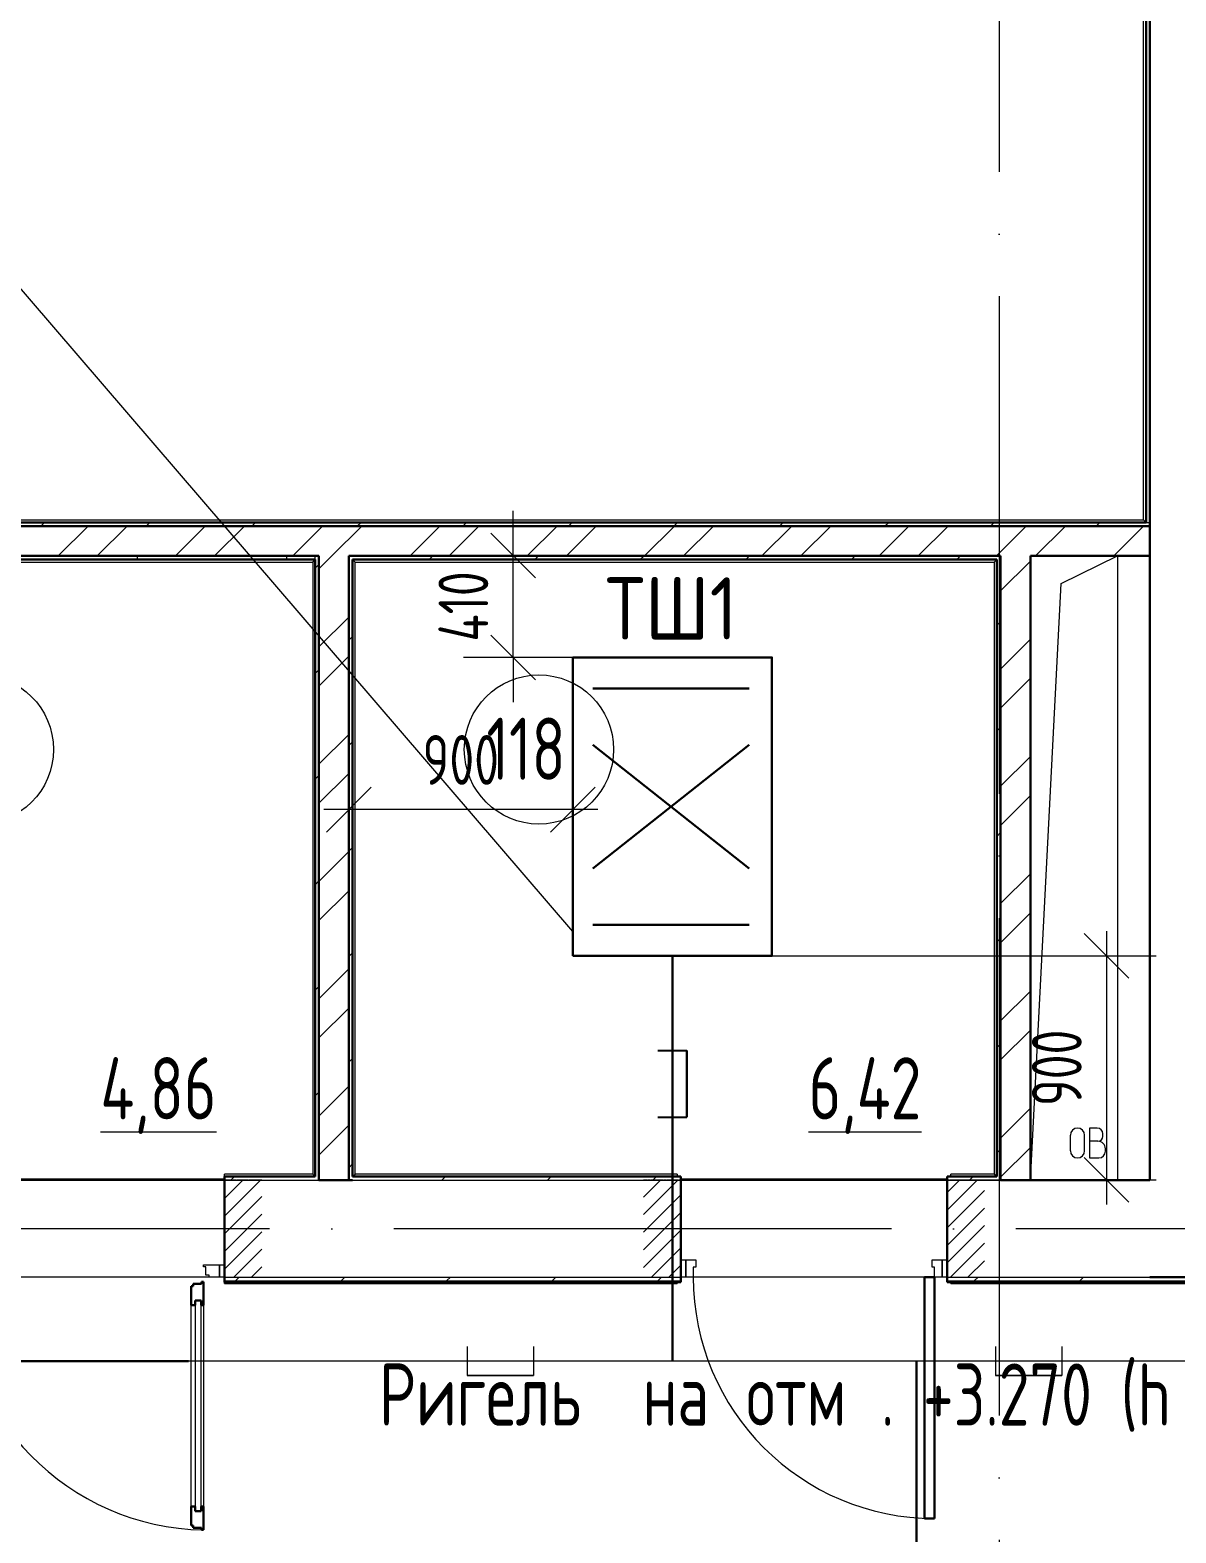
# Model space of a CAD drawing. Header units: millimetres. Extents: x -495897 to 1376592, y -28539 to 470976.
# Drawn here: x -27309 to -22702, y 347632 to 353674 of the extents above; entities that cross this region are included whole.
import ezdxf

# ---------------------------------------------------------------- set-up
doc = ezdxf.new("R2010")
doc.units = ezdxf.units.MM
doc.linetypes.add('ADSK_Линия сетки', pattern=[25, 20, -2.5, 0, -2.5])
doc.linetypes.add('ADSK_Штриховая_ш2 п1_5', pattern=[4.5, 3, -1.5])
doc.layers.add('0_ANNOT_Dimensions', color=7, linetype='Continuous')
doc.layers.add('PDF _СОТ', color=7, linetype='Continuous', true_color=0xb82d00)
for name, color, linetype, lineweight in [('RC-Линии_связи-Адресные', 5, 'Continuous', 30), ('Аннотация', 7, 'Continuous', 18), ('Двери', 252, 'Continuous', 9), ('Марки помещений', 252, 'Continuous', 20), ('Маркировка Не АУ', 7, 'Continuous', 25), ('Ограждение', 252, 'Continuous', 9), ('Оси', 252, 'Continuous', 9), ('Перекрытие', 252, 'Continuous', 18), ('СКУД', 1, 'Continuous', 30), ('Стены внутренние', 7, 'Continuous', 18), ('Стены наружные', 7, 'Continuous', 18), ('Стены штриховка', 7, 'Continuous', 9)]:
    doc.layers.add(name, color=color, linetype=linetype, lineweight=lineweight)
doc.layers.add('Двери открывание', color=7, linetype='Continuous', lineweight=9, true_color=0xc0c0c0)
doc.styles.add('dim', font='romans.shx', dxfattribs={"width": 0.7})
doc.styles.add('GOST Common_3', font='', dxfattribs={"height": 3.5})
doc.styles.add('ISOCPEUR', font='isocpeur.ttf', dxfattribs={"width": 0.9, "height": 350})
doc.styles.get('GOST Common_3').set_extended_font_data('GOST 2.304 type A')
doc.dimstyles.new('СПДС', dxfattribs={"dimscale": 100, "dimtxt": 2, "dimasz": 1.8, "dimexe": 2, "dimexo": 0, "dimgap": 1, "dimtad": 1, "dimdec": 0, "dimrnd": 1, "dimtxsty": 'dim', "dimblk": 'OBLIQUE', "dimcen": 2.5, "dimdle": 1, "dimclrt": 7, "dimaunit": 1, "dimadec": 0, "dimazin": 0, "dimtfac": 1, "dimtdec": 0, "dimtix": 1, "dimtmove": 2, "dimatfit": 3, "dimldrblk": 'OPEN', "dimfxl": 1, "dimlwd": 13, "dimlwe": 13, "dimarcsym": 0})
pattern_1 = [(0, (-32119.8, 96), (0, 600), []), (90, (-32119.8, 96), (-600, 4e-14), [])]

# ---------------------------------------------------------------- blocks, each defined once
blk = doc.blocks.new('_Oblique')
at = {"color": 0, "linetype": 'ByBlock', "lineweight": -2}
blk.add_line((-0.5, -0.5), (0.5, 0.5), dxfattribs=at)
blk = doc.blocks.new('*D997')
at = {"layer": '0_ANNOT_Dimensions', "color": 0, "lineweight": 13, "transparency": 16777216}
for p, q in [((-26027.3, 350540), (-26027.3, 350740)), ((-25126.7, 350540), (-25126.7, 350740)), ((-25026.7, 350540), (-26127.3, 350540))]:
    blk.add_line(p, q, dxfattribs=at)
at = {"layer": 'Defpoints', "color": 0, "transparency": 16777216}
for p in [(-26027.3, 350540), (-26027.3, 350540), (-25126.7, 350540)]:
    blk.add_point(p, dxfattribs=at)
at = {"layer": '0_ANNOT_Dimensions', "color": 0, "lineweight": 13, "transparency": 16777216, "xscale": 180, "yscale": 180, "zscale": 180, "rotation": 180}
blk.add_blockref('_Oblique', (-26027.3, 350540), dxfattribs=at)
at = {"layer": '0_ANNOT_Dimensions', "color": 0, "lineweight": 13, "transparency": 16777216, "xscale": 180, "yscale": 180, "zscale": 180}
blk.add_blockref('_Oblique', (-25126.7, 350540), dxfattribs=at)
at = {"layer": '0_ANNOT_Dimensions', "color": 7, "transparency": 16777216, "insert": (-25577, 350740), "char_height": 200, "attachment_point": 5, "style": 'dim'}
blk.add_mtext('900', dxfattribs=at)
blk = doc.blocks.new('_Open')
at = {"color": 0, "linetype": 'ByBlock', "lineweight": -2}
for p, q in [((-1, 0.167), (0, 0)), ((-1, -0.167), (0, 0)), ((0, 0), (-1, 0))]:
    blk.add_line(p, q, dxfattribs=at)
blk = doc.blocks.new('*D998')
at = {"layer": '0_ANNOT_Dimensions', "color": 0, "lineweight": 13, "transparency": 16777216}
for p, q in [((-22981.1, 350052), (-22981.1, 348952)), ((-24326.7, 349952), (-22781.1, 349952)), ((-23607.4, 349052), (-22781.1, 349052))]:
    blk.add_line(p, q, dxfattribs=at)
at = {"layer": 'Defpoints', "color": 0, "transparency": 16777216}
for p in [(-24326.7, 349952), (-23607.4, 349052), (-22981.1, 349052)]:
    blk.add_point(p, dxfattribs=at)
at = {"layer": '0_ANNOT_Dimensions', "color": 0, "lineweight": 13, "transparency": 16777216, "xscale": 180, "yscale": 180, "zscale": 180}
for p, rotation in [((-22981.1, 349952), 90), ((-22981.1, 349052), 270)]:
    blk.add_blockref('_Oblique', p, dxfattribs=dict(at, rotation=rotation))
at = {"layer": '0_ANNOT_Dimensions', "color": 7, "transparency": 16777216, "insert": (-23181.1, 349502), "char_height": 200, "attachment_point": 5, "rotation": 90, "style": 'dim'}
blk.add_mtext('900', dxfattribs=at)
blk = doc.blocks.new('*D999')
at = {"layer": '0_ANNOT_Dimensions', "color": 0, "lineweight": 13, "transparency": 16777216}
for p, q in [((-25366.7, 351562), (-25366.7, 351742)), ((-24891.1, 351562), (-25566.7, 351562)), ((-25366.7, 351152), (-25366.7, 351562)), ((-25126.7, 351152), (-25566.7, 351152)), ((-25366.7, 351152), (-25366.7, 350972))]:
    blk.add_line(p, q, dxfattribs=at)
at = {"layer": 'Defpoints', "color": 0, "transparency": 16777216}
for p in [(-25366.7, 351562), (-24891.1, 351562), (-25126.7, 351152)]:
    blk.add_point(p, dxfattribs=at)
at = {"layer": '0_ANNOT_Dimensions', "color": 0, "lineweight": 13, "transparency": 16777216, "xscale": 180, "yscale": 180, "zscale": 180}
for p, rotation in [((-25366.7, 351562), 270), ((-25366.7, 351152), 90)]:
    blk.add_blockref('_Oblique', p, dxfattribs=dict(at, rotation=rotation))
at = {"layer": '0_ANNOT_Dimensions', "color": 7, "transparency": 16777216, "insert": (-25566.7, 351357), "char_height": 200, "attachment_point": 5, "rotation": 90, "style": 'dim'}
blk.add_mtext('410', dxfattribs=at)
blk = doc.blocks.new('1 этаж')
at = {"layer": 'Двери', "lineweight": 18, "true_color": 0x636466}
h = blk.add_hatch(dxfattribs=at)
h.set_pattern_fill('FP_2', color=251, angle=180, style=0, pattern_type=2)
h.set_pattern_definition([(225, (-26210.93, -11543.73), (35.3553, -35.3553), [])])
h.paths.add_polyline_path([(-25620.9, -11738.7), (-25620.9, -11348.7), (-25770.9, -11348.7), (-25770.9, -11738.7)])
h.paths.add_polyline_path([(-27050.9, -11738.7), (-26900.9, -11738.7), (-26900.9, -11348.7), (-27050.9, -11348.7)])
h = blk.add_hatch(dxfattribs=at)
h.set_pattern_fill('FP_2', color=251, angle=180, style=0, pattern_type=2)
h.set_pattern_definition([(225, (-23400.93, -11543.73), (35.3553, -35.3553), [])])
h.paths.add_polyline_path([(-22715.9, -11738.7), (-22715.9, -11348.7), (-22865.9, -11348.7), (-22865.9, -11738.7)])
h.paths.add_polyline_path([(-24085.9, -11738.7), (-23935.9, -11738.7), (-23935.9, -11348.7), (-24085.9, -11348.7)])
at = {"layer": 'Ограждение', "true_color": 0x636466}
h = blk.add_hatch(dxfattribs=at)
h.set_pattern_fill('FP_25', color=251, style=0, pattern_type=2)
h.set_pattern_definition(pattern_1)
h.paths.add_polyline_path([(-23950.9, -11763.7), (-23950.9, -11758.7), (-25770.9, -11758.7), (-25770.9, -11763.7), (-25149.4, -11763.7)])
h = blk.add_hatch(dxfattribs=at)
h.set_pattern_fill('FP_26', color=251, style=0, pattern_type=2)
h.set_pattern_definition(pattern_1)
h.paths.add_polyline_path([(-20844.2, -11763.7), (-20680.8, -11763.7), (-20685.8, -11758.7), (-22850.9, -11758.7), (-22850.9, -11763.7), (-21561.7, -11763.7)])
at = {"color": 251, "lineweight": 18, "true_color": 0x636466}
for p, q in [((-22407, -8950.2), (-22180.8, -8838.7)), ((-22180.8, -8838.7), (-22180.8, -11348.7)), ((-22530.8, -11348.7), (-22407, -8950.2)), ((-22370.1, -11230.2), (-22370.1, -11167.6)), ((-22312.7, -11230.2), (-22312.7, -11167.6)), ((-22262.6, -11138.9), (-22292.6, -11138.9)), ((-22292.6, -11138.9), (-22292.6, -11258.9)), ((-22239.2, -11172.2), (-22239.2, -11162.2)), ((-22259.2, -11192.2), (-22292.6, -11192.2)), ((-22229.2, -11232.2), (-22229.2, -11222.2)), ((-22292.6, -11258.9), (-22255.9, -11258.9))]:
    blk.add_line(p, q, dxfattribs=at)
for centre, radius, start, end in [((-22341.4, -11167.6), 28.7, 0, 180), ((-22262.6, -11162.2), 23.3, 0, 90), ((-22259.2, -11172.2), 20, 270, 0), ((-22341.4, -11230.2), 28.7, 180, 0), ((-22259.2, -11222.2), 30, 0, 90), ((-22255.9, -11232.2), 26.7, 270, 0)]:
    blk.add_arc(centre, radius, start, end, dxfattribs=at)
at = {"layer": 'Двери', "color": 251, "linetype": 'ADSK_Штриховая_ш2 п1_5', "true_color": 0x636466}
for p, q in [((-25620.9, -11348.7), (-25770.9, -11348.7)), ((-25770.9, -11348.7), (-25770.9, -11738.7)), ((-23935.9, -11348.7), (-24085.9, -11348.7)), ((-23935.9, -11738.7), (-23935.9, -11348.7)), ((-22715.9, -11348.7), (-22865.9, -11348.7)), ((-22865.9, -11348.7), (-22865.9, -11738.7)), ((-25770.9, -11738.7), (-25620.9, -11738.7)), ((-24085.9, -11738.7), (-23935.9, -11738.7)), ((-22865.9, -11738.7), (-22715.9, -11738.7))]:
    blk.add_line(p, q, dxfattribs=at)
at = {"layer": 'Двери', "color": 251, "true_color": 0x636466}
for p, q in [((-25854.9, -11688.7), (-25790.9, -11688.7)), ((-25854.9, -11696.7), (-25854.9, -11688.7)), ((-25845.9, -11696.7), (-25854.9, -11696.7)), ((-25845.9, -11730.7), (-25845.9, -11696.7)), ((-25790.9, -11688.7), (-25770.9, -11688.7)), ((-25790.9, -11738.7), (-25790.9, -11688.7)), ((-25790.9, -11688.7), (-25790.9, -11738.7)), ((-25770.9, -11688.7), (-25770.9, -11738.7)), ((-23935.9, -11668.7), (-23915.9, -11668.7)), ((-23935.9, -11738.7), (-23935.9, -11668.7)), ((-23915.9, -11738.7), (-23915.9, -11668.7)), ((-23915.9, -11668.7), (-23875.9, -11668.7)), ((-23915.9, -11668.7), (-23915.9, -11738.7)), ((-23885.9, -11698.7), (-23885.9, -11738.7)), ((-23875.9, -11698.7), (-23885.9, -11698.7)), ((-23875.9, -11668.7), (-23875.9, -11698.7)), ((-22925.9, -11668.7), (-22885.9, -11668.7)), ((-22925.9, -11698.7), (-22925.9, -11668.7)), ((-22915.9, -11698.7), (-22925.9, -11698.7)), ((-22915.9, -11738.7), (-22915.9, -11698.7)), ((-22885.9, -11668.7), (-22885.9, -11738.7)), ((-22885.9, -11738.7), (-22885.9, -11668.7)), ((-22885.9, -11668.7), (-22865.9, -11668.7)), ((-22865.9, -11668.7), (-22865.9, -11738.7)), ((-25831.9, -11730.7), (-25845.9, -11730.7)), ((-25831.9, -11738.7), (-25831.9, -11730.7)), ((-25790.9, -11738.7), (-25831.9, -11738.7)), ((-25770.9, -11738.7), (-25790.9, -11738.7)), ((-23915.9, -11738.7), (-23935.9, -11738.7)), ((-23885.9, -11738.7), (-23915.9, -11738.7)), ((-22885.9, -11738.7), (-22915.9, -11738.7)), ((-22865.9, -11738.7), (-22885.9, -11738.7)), ((-25887.9, -11832.7), (-25887.9, -12678.7)), ((-25863.9, -11832.7), (-25887.9, -11832.7)), ((-25863.9, -12678.7), (-25863.9, -11832.7)), ((-25904.9, -12660.7), (-25904.9, -11850.7)), ((-25854.9, -11850.7), (-25854.9, -12660.7)), ((-25887.9, -12678.7), (-25863.9, -12678.7))]:
    blk.add_line(p, q, dxfattribs=at)
at = {"layer": 'Двери', "color": 251, "lineweight": 30, "true_color": 0x636466}
for p, q in [((-25904.9, -11774.7), (-25896.9, -11774.7)), ((-25904.9, -11850.7), (-25904.9, -11774.7)), ((-25896.9, -11774.7), (-25896.9, -11765.7)), ((-25896.9, -11765.7), (-25862.9, -11765.7)), ((-25862.9, -11756.7), (-25854.9, -11756.7)), ((-25862.9, -11765.7), (-25862.9, -11756.7)), ((-25854.9, -11756.7), (-25854.9, -11850.7)), ((-22955.9, -12708.7), (-22955.9, -11738.7)), ((-22955.9, -11738.7), (-22915.9, -11738.7)), ((-22915.9, -11738.7), (-22915.9, -12708.7)), ((-25887.9, -11850.7), (-25887.9, -11832.7)), ((-25887.9, -11832.7), (-25863.9, -11832.7)), ((-25863.9, -11832.7), (-25863.9, -11850.7)), ((-25904.9, -11850.7), (-25887.9, -11850.7)), ((-25863.9, -11850.7), (-25854.9, -11850.7)), ((-25904.9, -12736.7), (-25904.9, -12660.7)), ((-25904.9, -12660.7), (-25887.9, -12660.7)), ((-25887.9, -12660.7), (-25887.9, -12678.7)), ((-25887.9, -12678.7), (-25863.9, -12678.7)), ((-25863.9, -12660.7), (-25854.9, -12660.7)), ((-25863.9, -12678.7), (-25863.9, -12660.7)), ((-25854.9, -12660.7), (-25854.9, -12754.7)), ((-25896.9, -12736.7), (-25904.9, -12736.7)), ((-25896.9, -12745.7), (-25896.9, -12736.7)), ((-25862.9, -12745.7), (-25896.9, -12745.7)), ((-25862.9, -12754.7), (-25862.9, -12745.7)), ((-22915.9, -12708.7), (-22955.9, -12708.7)), ((-25854.9, -12754.7), (-25862.9, -12754.7))]:
    blk.add_line(p, q, dxfattribs=at)
at = {"layer": 'Двери', "color": 251, "true_color": 0x636466}
blk.add_arc((-22915.9, -11738.7), 970, 180, 270, dxfattribs=at)
at = {"layer": 'Двери открывание', "color": 251, "true_color": 0x636466}
blk.add_arc((-25836.9, -11756.7), 998, 180, 268.96655, dxfattribs=at)
at = {"layer": 'Марки помещений', "color": 251, "true_color": 0x636466}
for centre in [(-26758.4, -9616.7), (-24506.5, -9616.7)]:
    blk.add_circle(centre, 300, dxfattribs=at)
at = {"layer": 'Ограждение', "color": 251, "true_color": 0x636466}
for p, q in [((-22075.8, -8693.7), (-22075.8, -5543.7)), ((-27525.8, -8693.7), (-22075.8, -8693.7)), ((-22065.8, -8703.7), (-22075.8, -8693.7)), ((-27355.8, -8863.7), (-25415.8, -8863.7)), ((-25415.8, -8863.7), (-25405.8, -8853.7)), ((-25415.8, -8863.7), (-25415.8, -11323.7)), ((-25255.8, -8853.7), (-25245.8, -8863.7)), ((-25245.8, -8863.7), (-22675.8, -8863.7)), ((-25245.8, -11323.7), (-25245.8, -8863.7)), ((-22675.8, -8863.7), (-22665.8, -8853.7)), ((-22675.8, -8863.7), (-22675.8, -11323.7)), ((-25770.9, -11333.7), (-25770.9, -11323.7)), ((-25415.8, -11323.7), (-25770.9, -11323.7)), ((-25405.8, -11333.7), (-25415.8, -11323.7)), ((-25255.8, -11333.7), (-25245.8, -11323.7)), ((-23950.9, -11323.7), (-25245.8, -11323.7)), ((-23950.9, -11323.7), (-23950.9, -11333.7)), ((-22850.9, -11333.7), (-22850.9, -11323.7)), ((-22675.8, -11323.7), (-22850.9, -11323.7)), ((-22665.8, -11333.7), (-22675.8, -11323.7)), ((-25770.9, -11763.7), (-25770.9, -11758.7)), ((-25770.9, -11763.7), (-23950.9, -11763.7)), ((-23950.9, -11758.7), (-23950.9, -11763.7)), ((-22850.9, -11763.7), (-22850.9, -11758.7)), ((-22850.9, -11763.7), (-20680.8, -11763.7))]:
    blk.add_line(p, q, dxfattribs=at)
at = {"layer": 'Оси', "color": 251, "linetype": 'ADSK_Линия сетки', "ltscale": 100, "true_color": 0x636466}
for p, q in [((-22655.8, 32206.9), (-22655.8, -32499.9)), ((4411.5, -11543.7), (-72528.1, -11543.7))]:
    blk.add_line(p, q, dxfattribs=at)
at = {"layer": 'Перекрытие', "color": 251, "ltscale": 100, "true_color": 0x636466}
for p, q in [((-26900.9, -11343.7), (-25770.9, -11343.7)), ((-23935.9, -11343.7), (-22865.9, -11343.7))]:
    blk.add_line(p, q, dxfattribs=at)
at = {"layer": 'Стены внутренние', "color": 251, "lineweight": 30, "true_color": 0x636466}
for p, q in [((-22050.8, -8838.7), (-22050.8, -11348.7)), ((-25770.9, -11348.7), (-25770.9, -11738.7)), ((-25255.8, -11348.7), (-25390.8, -11348.7)), ((-23935.9, -11738.7), (-23935.9, -11348.7)), ((-22865.9, -11348.7), (-22865.9, -11738.7)), ((-22050.8, -11348.7), (-22530.8, -11348.7))]:
    blk.add_line(p, q, dxfattribs=at)
at = {"layer": 'Стены внутренние', "color": 251, "true_color": 0x636466}
for p, q in [((-27365.8, -11348.7), (-25770.9, -11348.7)), ((-25255.8, -11348.7), (-22865.9, -11348.7)), ((-25831.9, -11738.7), (-26839.9, -11738.7)), ((-25770.9, -11738.7), (-23935.9, -11738.7)), ((-22915.9, -11738.7), (-23885.9, -11738.7)), ((-22865.9, -11738.7), (-22050.8, -11738.7))]:
    blk.add_line(p, q, dxfattribs=at)
at = {"layer": 'Стены наружные', "color": 251, "lineweight": 30, "true_color": 0x636466}
for p, q in [((-22050.8, -8838.7), (-22050.8, -5443.7)), ((-22065.8, -5523.7), (-22065.8, -8703.7)), ((-22065.8, -8703.7), (-27515.8, -8703.7)), ((-22050.8, -8718.7), (-27500.8, -8718.7)), ((-27380.8, -8838.7), (-25390.8, -8838.7)), ((-27365.8, -8853.7), (-25405.8, -8853.7)), ((-25405.8, -8853.7), (-25405.8, -11333.7)), ((-25390.8, -8838.7), (-25390.8, -11348.7)), ((-25270.8, -8838.7), (-22650.8, -8838.7)), ((-25270.8, -11348.7), (-25270.8, -8838.7)), ((-25255.8, -8853.7), (-22665.8, -8853.7)), ((-25255.8, -11333.7), (-25255.8, -8853.7)), ((-22665.8, -8853.7), (-22665.8, -11333.7)), ((-22650.8, -8838.7), (-22650.8, -11348.7)), ((-22530.8, -8838.7), (-22050.8, -8838.7)), ((-22530.8, -11348.7), (-22530.8, -8838.7)), ((-25405.8, -11333.7), (-25770.9, -11333.7)), ((-25770.9, -11333.7), (-25770.9, -11348.7)), ((-23935.9, -11333.7), (-25255.8, -11333.7)), ((-23935.9, -11348.7), (-23935.9, -11333.7)), ((-22665.8, -11333.7), (-22865.9, -11333.7)), ((-22865.9, -11333.7), (-22865.9, -11348.7)), ((-22650.8, -11348.7), (-22530.8, -11348.7)), ((-25770.9, -11738.7), (-25770.9, -11758.7)), ((-25770.9, -11758.7), (-23935.9, -11758.7)), ((-23935.9, -11758.7), (-23935.9, -11738.7)), ((-22865.9, -11738.7), (-22865.9, -11758.7)), ((-22865.9, -11758.7), (-20685.8, -11758.7)), ((-21606.8, -11738.7), (-22050.8, -11738.7))]:
    blk.add_line(p, q, dxfattribs=at)
at = {"layer": 'Стены наружные', "color": 251, "linetype": 'Continuous', "lineweight": 9, "true_color": 0x636466}
for p, q in [((-26509.6, -8718.7), (-26494.6, -8703.7)), ((-26439.2, -8838.7), (-26319.2, -8718.7)), ((-26282, -8838.7), (-26162, -8718.7)), ((-26085.3, -8718.7), (-26070.3, -8703.7)), ((-25967.7, -8838.7), (-25847.7, -8718.7)), ((-25810.6, -8838.7), (-25690.6, -8718.7)), ((-25661, -8718.7), (-25646, -8703.7)), ((-25496.3, -8838.7), (-25376.3, -8718.7)), ((-25339.1, -8838.7), (-25219.1, -8718.7)), ((-25236.8, -8718.7), (-25221.8, -8703.7)), ((-25024.8, -8838.7), (-24904.8, -8718.7)), ((-24867.6, -8838.7), (-24747.6, -8718.7)), ((-24812.5, -8718.7), (-24797.5, -8703.7)), ((-24553.3, -8838.7), (-24433.3, -8718.7)), ((-24396.2, -8838.7), (-24276.2, -8718.7)), ((-24388.3, -8718.7), (-24373.3, -8703.7)), ((-24081.9, -8838.7), (-23961.9, -8718.7)), ((-23964, -8718.7), (-23949, -8703.7)), ((-23924.7, -8838.7), (-23804.7, -8718.7)), ((-23610.4, -8838.7), (-23490.4, -8718.7)), ((-23539.7, -8718.7), (-23524.7, -8703.7)), ((-23453.3, -8838.7), (-23333.3, -8718.7)), ((-23138.9, -8838.7), (-23018.9, -8718.7)), ((-23115.5, -8718.7), (-23100.5, -8703.7)), ((-22981.8, -8838.7), (-22861.8, -8718.7)), ((-22691.2, -8718.7), (-22676.2, -8703.7)), ((-22667.5, -8838.7), (-22547.5, -8718.7)), ((-22510.3, -8838.7), (-22390.3, -8718.7)), ((-22266.9, -8718.7), (-22251.9, -8703.7)), ((-22196, -8838.7), (-22076, -8718.7)), ((-26119.8, -8853.7), (-26119.8, -8838.7)), ((-25519.8, -8853.7), (-25519.8, -8838.7)), ((-25405.8, -8887.7), (-25390.8, -8872.7)), ((-25390.8, -8890.4), (-25339.1, -8838.7)), ((-24947.5, -8853.7), (-24932.5, -8838.7)), ((-24523.3, -8853.7), (-24508.3, -8838.7)), ((-24099, -8853.7), (-24084, -8838.7)), ((-23674.7, -8853.7), (-23659.7, -8838.7)), ((-23250.5, -8853.7), (-23235.5, -8838.7)), ((-22826.2, -8853.7), (-22811.2, -8838.7)), ((-22650.8, -8979.2), (-22530.8, -8859.2)), ((-25390.8, -9204.7), (-25270.8, -9084.7)), ((-22665.8, -9117.6), (-22650.8, -9102.6)), ((-25270.8, -9177), (-25255.8, -9162)), ((-22650.8, -9293.5), (-22530.8, -9173.5)), ((-25390.8, -9361.9), (-25270.8, -9241.9)), ((-25405.8, -9312), (-25390.8, -9297)), ((-22650.8, -9450.7), (-22530.8, -9330.7)), ((-22665.8, -9541.9), (-22650.8, -9526.9)), ((-25390.8, -9676.2), (-25270.8, -9556.2)), ((-25270.8, -9601.3), (-25255.8, -9586.3)), ((-22650.8, -9765), (-22530.8, -9645)), ((-25405.8, -9736.3), (-25390.8, -9721.3)), ((-25390.8, -9833.3), (-25270.8, -9713.3)), ((-22650.8, -9922.1), (-22530.8, -9802.1)), ((-22665.8, -9966.1), (-22650.8, -9951.1)), ((-25390.8, -10147.6), (-25270.8, -10027.6)), ((-25270.8, -10025.5), (-25255.8, -10010.5)), ((-25405.8, -10160.5), (-25390.8, -10145.5)), ((-22650.8, -10236.4), (-22530.8, -10116.4)), ((-25390.8, -10304.8), (-25270.8, -10184.8)), ((-22650.8, -10393.6), (-22530.8, -10273.6)), ((-22665.8, -10390.4), (-22650.8, -10375.4)), ((-25270.8, -10449.8), (-25255.8, -10434.8)), ((-25390.8, -10619.1), (-25270.8, -10499.1)), ((-25405.8, -10584.8), (-25390.8, -10569.8)), ((-22650.8, -10707.9), (-22530.8, -10587.9)), ((-25390.8, -10776.3), (-25270.8, -10656.3)), ((-22650.8, -10865.1), (-22530.8, -10745.1)), ((-22665.8, -10814.7), (-22650.8, -10799.7)), ((-25270.8, -10874), (-25255.8, -10859)), ((-25405.8, -11009), (-25390.8, -10994)), ((-25390.8, -11090.6), (-25270.8, -10970.6)), ((-22650.8, -11179.4), (-22530.8, -11059.4)), ((-25390.8, -11247.7), (-25270.8, -11127.7)), ((-22665.8, -11238.9), (-22650.8, -11223.9)), ((-22650.8, -11336.5), (-22530.8, -11216.5)), ((-25270.8, -11298.3), (-25255.8, -11283.3)), ((-25745.5, -11348.7), (-25730.5, -11333.7)), ((-24896.9, -11348.7), (-24881.9, -11333.7)), ((-24472.7, -11348.7), (-24457.7, -11333.7)), ((-24048.4, -11348.7), (-24033.4, -11333.7)), ((-22775.6, -11348.7), (-22760.6, -11333.7)), ((-25731.2, -11758.7), (-25726.2, -11753.7)), ((-25726.2, -11753.7), (-25711.2, -11738.7)), ((-25660.5, -11758.7), (-25655.5, -11753.7)), ((-25589.8, -11758.7), (-25584.8, -11753.7)), ((-25519.1, -11758.7), (-25514.1, -11753.7)), ((-25448.4, -11758.7), (-25443.4, -11753.7)), ((-25377.6, -11758.7), (-25372.6, -11753.7)), ((-25306.9, -11758.7), (-25301.9, -11753.7)), ((-25301.9, -11753.7), (-25286.9, -11738.7)), ((-25236.2, -11758.7), (-25231.2, -11753.7)), ((-25165.5, -11758.7), (-25160.5, -11753.7)), ((-25094.8, -11758.7), (-25089.8, -11753.7)), ((-25024.1, -11758.7), (-25019.1, -11753.7)), ((-24953.4, -11758.7), (-24948.4, -11753.7)), ((-24882.7, -11758.7), (-24877.7, -11753.7)), ((-24877.7, -11753.7), (-24862.7, -11738.7)), ((-24812, -11758.7), (-24807, -11753.7)), ((-24741.3, -11758.7), (-24736.3, -11753.7)), ((-24670.5, -11758.7), (-24665.5, -11753.7)), ((-24599.8, -11758.7), (-24594.8, -11753.7)), ((-24529.1, -11758.7), (-24524.1, -11753.7)), ((-24458.4, -11758.7), (-24453.4, -11753.7)), ((-24453.4, -11753.7), (-24438.4, -11738.7)), ((-24387.7, -11758.7), (-24382.7, -11753.7)), ((-24317, -11758.7), (-24312, -11753.7)), ((-24246.3, -11758.7), (-24241.3, -11753.7)), ((-24175.6, -11758.7), (-24170.6, -11753.7)), ((-24104.9, -11758.7), (-24099.9, -11753.7)), ((-24034.1, -11758.7), (-24029.1, -11753.7)), ((-24029.1, -11753.7), (-24014.1, -11738.7)), ((-23963.4, -11758.7), (-23958.4, -11753.7)), ((-22832.1, -11758.7), (-22827.1, -11753.7)), ((-22761.4, -11758.7), (-22756.4, -11753.7)), ((-22756.4, -11753.7), (-22741.4, -11738.7)), ((-22690.6, -11758.7), (-22685.6, -11753.7)), ((-22619.9, -11758.7), (-22614.9, -11753.7)), ((-22549.2, -11758.7), (-22544.2, -11753.7)), ((-22478.5, -11758.7), (-22473.5, -11753.7)), ((-22407.8, -11758.7), (-22402.8, -11753.7)), ((-22337.1, -11758.7), (-22332.1, -11753.7)), ((-22332.1, -11753.7), (-22317.1, -11738.7)), ((-22266.4, -11758.7), (-22261.4, -11753.7)), ((-22195.7, -11758.7), (-22190.7, -11753.7)), ((-22125, -11758.7), (-22120, -11753.7)), ((-22054.2, -11758.7), (-22049.2, -11753.7)), ((-21983.5, -11758.7), (-21978.5, -11753.7))]:
    blk.add_line(p, q, dxfattribs=at)
at = {"layer": 'Стены наружные', "color": 251, "true_color": 0x636466}
for p, q in [((-25770.9, -11348.7), (-25390.8, -11348.7)), ((-22865.9, -11348.7), (-22650.8, -11348.7))]:
    blk.add_line(p, q, dxfattribs=at)
at = {"layer": 'Стены штриховка', "color": 251, "true_color": 0x636466}
for p, q in [((-22065.8, -8703.7), (-22050.8, -8703.7)), ((-25405.8, -8853.7), (-25405.8, -8838.7)), ((-25770.9, -11753.7), (-23935.9, -11753.7)), ((-22865.9, -11753.7), (-20690.8, -11753.7))]:
    blk.add_line(p, q, dxfattribs=at)
at = {"layer": 'Аннотация', "color": 251, "true_color": 0x636466, "style": 'GOST Common_3', "width": 0.9}
for s, p in [('. +3.270 (h', (-23131.4, -12335.4)), ('Ригель', (-25149.5, -12335.4)), ('на', (-24089.9, -12335.4)), ('отм', (-23673.2, -12335.4))]:
    blk.add_text(s, height=250, dxfattribs=at).set_placement(p)
at = {"layer": 'Марки помещений', "color": 251, "true_color": 0x636466, "style": 'GOST Common_3', "width": 0.9}
for s, p in [('118', (-24717.6, -9739)), ('%%U4,86', (-26269.5, -11104.2)), ('%%U6,42', (-23422.4, -11104.2))]:
    blk.add_text(s, height=250, dxfattribs=at).set_placement(p)

msp = doc.modelspace()

# ---------------------------------------------------------------- linework, layer by layer
at = {"layer": 'PDF _СОТ', "color": 0, "lineweight": 0}
msp.add_lwpolyline([(-25126.712, 350050.664), (-27711.166, 353059.1), (-30736.423, 353059.1)], dxfattribs=at)
at = {"layer": 'RC-Линии_связи-Адресные'}
for p, q in [((-24726.712, 349952.033), (-24726.712, 348322.75)), ((-60494.481, 348322.75), (-26672.324, 348322.75)), ((-23745.526, 346207.587), (-23745.526, 348322.75))]:
    msp.add_line(p, q, dxfattribs=at)
at = {"layer": 'RC-Линии_связи-Адресные', "color": 0, "lineweight": -2}
for p, q in [((-24784.775, 349571.146), (-24668.649, 349571.146)), ((-24668.649, 349304.048), (-24668.649, 349571.146)), ((-24668.649, 349571.146), (-24668.649, 349304.048)), ((-24784.775, 349304.048), (-24668.649, 349304.048))]:
    msp.add_line(p, q, dxfattribs=at)
at = {"layer": 'RC-Линии_связи-Адресные', "color": 0, "lineweight": 5}
for p, q in [((-25552.204, 348381.261), (-25552.204, 348265.135)), ((-25285.106, 348381.261), (-25285.106, 348265.135)), ((-23427.736, 348381.261), (-23427.736, 348265.135)), ((-23160.638, 348381.261), (-23160.638, 348265.135)), ((-25552.204, 348265.135), (-25285.106, 348265.135)), ((-25285.106, 348265.135), (-25552.204, 348265.135)), ((-23427.736, 348265.135), (-23160.638, 348265.135)), ((-23160.638, 348265.135), (-23427.736, 348265.135))]:
    msp.add_line(p, q, dxfattribs=at)
at = {"layer": 'RC-Линии_связи-Адресные', "lineweight": 5}
for p in [(-59764.59, 348322.75), (-59764.59, 348322.75), (-41486.638, 348323.471), (-40657.194, 348322.75), (-31651.027, 348322.992), (-29961.677, 348322.666), (-19010.764, 348322.75), (-19010.764, 348322.75), (-5106.161, 348322.75), (-4447.385, 348322.75), (-9454.59, 348322.75), (-23745.272, 348322.75)]:
    msp.add_line(p, (-26672.324, 348322.75), dxfattribs=at)
at = {"layer": 'СКУД', "color": 1, "ltscale": 0.01}
for p, q in [((-25046.477, 351027.645), (-24418.055, 351027.645)), ((-25046.477, 350303.666), (-24418.055, 350800.401)), ((-25046.477, 350800.401), (-24418.055, 350303.666)), ((-25046.477, 350076.422), (-24418.055, 350076.422))]:
    msp.add_line(p, q, dxfattribs=at)
msp.add_lwpolyline([(-25126.712, 349952.033), (-25126.712, 351152.033), (-24326.712, 351152.033), (-24326.712, 349952.033)], close=True, dxfattribs=at)

# ---------------------------------------------------------------- block references
msp.add_blockref('1 этаж', (-756.474, 360398.765))

# ---------------------------------------------------------------- dimensions: what is measured, and where the dimension line sits
at = {"layer": '0_ANNOT_Dimensions', "color": 0}
for base, p1, p2, text, picture, middle in [((-25366.724, 351562.033), (-25126.712, 351152.033), (-24891.127, 351562.033), '410', '*D999', (-25566.724, 351357.033)), ((-22981.13, 349052.033), (-24326.712, 349952.033), (-23607.403, 349052.033), '900', '*D998', (-23181.13, 349502.033))]:
    dim = msp.add_linear_dim(base=base, p1=p1, p2=p2, angle=90, text=text, dimstyle='СПДС', dxfattribs=at)
    dim.commit()
    dim.dimension.update_dxf_attribs({"geometry": picture, "text_midpoint": middle})
dim = msp.add_linear_dim(base=(-26027.256, 350539.956), p1=(-25126.712, 350539.956), p2=(-26027.256, 350539.956), text='900', dimstyle='СПДС', dxfattribs=at)
dim.commit()
dim.dimension.update_dxf_attribs({"geometry": '*D997', "text_midpoint": (-25576.984, 350739.956)})

# ---------------------------------------------------------------- next in the draw order: texts
at = {"layer": 'Маркировка Не АУ', "insert": (-24730.354, 351349.051), "char_height": 250, "width": 703.73343, "attachment_point": 5, "style": 'ISOCPEUR', "bg_fill": 3, "box_fill_scale": 1, "bg_fill_color": 256, "bg_fill_transparency": 0}
msp.add_mtext('ТШ1', dxfattribs=at)

doc.saveas('drawing.dxf')
